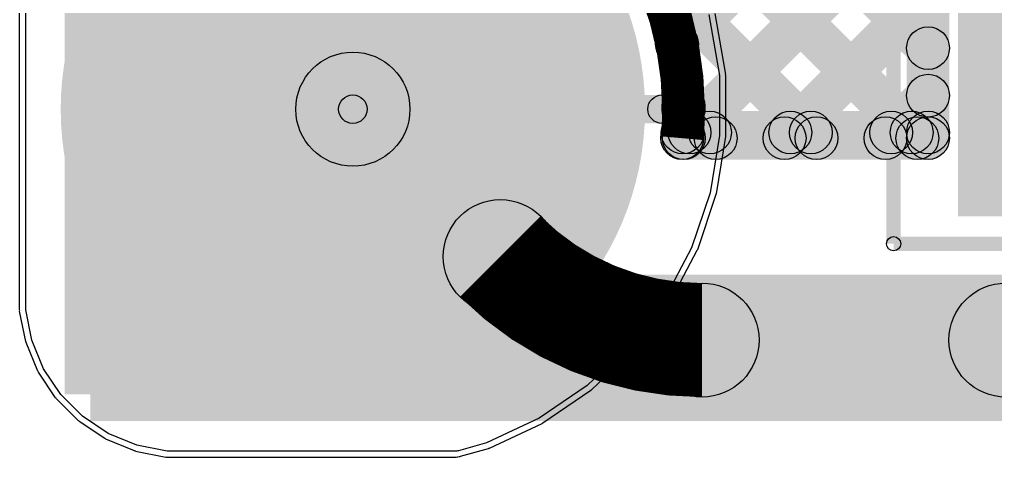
# Model space of a CAD drawing. Header units: millimetres. Extents: x 0 to 210, y 0 to 213.
# Drawn here: x -0.1169 to 0.2253, y -0.1222 to 0.0315 of the extents above; entities that cross this region are included whole.
import ezdxf

# ---------------------------------------------------------------- set-up
doc = ezdxf.new("R2010")
doc.units = ezdxf.units.MM
doc.header["$MEASUREMENT"] = 0
for name, color, linetype in [('BottomLayer', 5, 'Continuous'), ('BottomSolder', 6, 'Continuous'), ('PadHoleLayer', 156, 'Continuous'), ('TopLayer', 1, 'Continuous'), ('TopOverlay', 2, 'Continuous'), ('TopSolder', 216, 'Continuous'), ('ViaHoleLayer', 16, 'Continuous')]:
    doc.layers.add(name, color=color, linetype=linetype)

# ---------------------------------------------------------------- blocks, each defined once
blk = doc.blocks.new('HDR_F_1X3_18')
at = {"layer": 'BottomLayer'}
blk.add_hatch(color=5, dxfattribs=at).paths.add_polyline_path([(-0.03543, 0.03543), (0.03543, 0.03543), (0.03543, -0.03543), (-0.03543, -0.03543)])
at = {"layer": 'BottomSolder'}
blk.add_hatch(color=6, dxfattribs=at).paths.add_polyline_path([(-0.03943, 0.03943), (0.03943, 0.03943), (0.03943, -0.03943), (-0.03943, -0.03943)])
at = {"layer": 'TopLayer'}
blk.add_hatch(color=1, dxfattribs=at).paths.add_polyline_path([(-0.03543, 0.03543), (0.03543, 0.03543), (0.03543, -0.03543), (-0.03543, -0.03543)])
at = {"layer": 'TopOverlay'}
for points in [[(-0.0595, -0.049), (-0.0645, -0.049), (-0.0645, 0.048), (-0.0595, 0.048)], [(-0.062, -0.0515), (-0.062, -0.0465), (0.258, -0.0465), (0.258, -0.0515)]]:
    blk.add_hatch(color=2, dxfattribs=at).paths.add_polyline_path(points)
h = blk.add_hatch(color=2, dxfattribs=at)
edge = h.paths.add_edge_path()
edge.add_arc((-0.062, -0.049), 0.0025, 0, 360)
h = blk.add_hatch(color=2, dxfattribs=at)
edge = h.paths.add_edge_path()
edge.add_arc((-0.062, -0.049), 0.0025, 0, 360)
at = {"layer": 'TopSolder'}
blk.add_hatch(color=216, dxfattribs=at).paths.add_polyline_path([(-0.03943, 0.03943), (0.03943, 0.03943), (0.03943, -0.03943), (-0.03943, -0.03943)])
at = {"layer": 'TopOverlay'}
blk.add_circle((-0.062, -0.049), 0.0025, dxfattribs=at)
blk.add_circle((-0.062, -0.049), 0.0025, dxfattribs=at)

msp = doc.modelspace()

# ---------------------------------------------------------------- hatches: boundary and pattern name
at = {"layer": 'BottomLayer'}
for points in [[(-0.101, -0.1), (-0.063, -0.1), (-0.063, 3.285), (-0.101, 3.285)], [(0.11896, 0.01751), (0.10836, 0.02811), (0.29458, 0.21434), (0.30519, 0.20373)], [(0.12333, -0.01348), (0.11272, -0.00288), (0.32993, 0.21434), (0.34054, 0.20373)], [(-0.00217, 0.1793), (0.00844, 0.1899), (0.20122, -0.00288), (0.19061, -0.01348)], [(0.03319, 0.1793), (0.0438, 0.1899), (0.20696, 0.02674), (0.19636, 0.01613)], [(0.005, 0), (-0.005, 0), (-0.005, 0.10843), (0.005, 0.10843)], [(0.20916, -0.00818), (0.19416, -0.00818), (0.19416, 0.05174), (0.20916, 0.05174)], [(0.10112, 0.04065), (0.11173, 0.05126), (0.16587, -0.00288), (0.15526, -0.01348)], [(0.15868, -0.01348), (0.14807, -0.00288), (0.19636, 0.0454), (0.20696, 0.0348)], [(-0.01414, -0.01414), (0.01414, 0.01414), (0.06585, -0.03757), (0.03757, -0.06585)], [(0.19404, -0.01348), (0.18343, -0.00288), (0.19636, 0.01005), (0.20696, -0.00056)], [(0, -0.005), (0, 0.005), (0.10843, 0.005), (0.10843, -0.005)], [(0.11062, -0.0042), (0.12122, 0.00641), (0.13051, -0.00288), (0.1199, -0.01348)], [(0.11564, -0.01568), (0.11564, -0.00068), (0.20166, -0.00068), (0.20166, -0.01568)], [(-0.092, -0.10939), (0.601, -0.10939), (0.601, -0.058), (-0.092, -0.058)], [(0.12242, -0.101), (0.12242, -0.061), (0.229, -0.061), (0.229, -0.101)]]:
    msp.add_hatch(color=5, dxfattribs=at).paths.add_polyline_path(points)
h = msp.add_hatch(color=5, dxfattribs=at)
edge = h.paths.add_edge_path()
edge.add_arc((0, 0), 0.09843, 0, 360)
h = msp.add_hatch(color=5, dxfattribs=at)
edge = h.paths.add_edge_path()
edge.add_arc((0.11366, 0.02281), 0.0075, 0, 360)
h = msp.add_hatch(color=5, dxfattribs=at)
edge = h.paths.add_edge_path()
edge.add_arc((0.20166, 0.02143), 0.0075, 0, 360)
h = msp.add_hatch(color=5, dxfattribs=at)
edge = h.paths.add_edge_path()
edge.add_arc((0, 0), 0.02, 0, 360)
h = msp.add_hatch(color=5, dxfattribs=at)
edge = h.paths.add_edge_path()
edge.add_arc((-0.08, 0.00251), 0.01181, 0, 360)
h = msp.add_hatch(color=5, dxfattribs=at)
edge = h.paths.add_edge_path()
edge.add_arc((0.20166, 0.00475), 0.0075, 0, 360)
h = msp.add_hatch(color=5, dxfattribs=at)
edge = h.paths.add_edge_path()
edge.add_arc((0.08, -0.00251), 0.01181, 0, 360)
h = msp.add_hatch(color=5, dxfattribs=at)
edge = h.paths.add_edge_path()
edge.add_arc((0.11592, 0.00111), 0.0075, 0, 360)
h = msp.add_hatch(color=5, dxfattribs=at)
edge = h.paths.add_edge_path()
edge.add_arc((0.11593, 0), 0.0075, 0, 360)
h = msp.add_hatch(color=5, dxfattribs=at)
edge = h.paths.add_edge_path()
edge.add_arc((0.11593, 0), 0.0075, 0, 360)
h = msp.add_hatch(color=5, dxfattribs=at)
edge = h.paths.add_edge_path()
edge.add_arc((0, 0), 0.005, 0, 360)
h = msp.add_hatch(color=5, dxfattribs=at)
edge = h.paths.add_edge_path()
edge.add_arc((0, 0), 0.005, 0, 360)
h = msp.add_hatch(color=5, dxfattribs=at)
edge = h.paths.add_edge_path()
edge.add_arc((0.10843, 0), 0.005, 0, 360)
h = msp.add_hatch(color=5, dxfattribs=at)
edge = h.paths.add_edge_path()
edge.add_arc((0.11564, -0.00818), 0.0075, 0, 360)
h = msp.add_hatch(color=5, dxfattribs=at)
edge = h.paths.add_edge_path()
edge.add_arc((0.11564, -0.00818), 0.0075, 0, 360)
h = msp.add_hatch(color=5, dxfattribs=at)
edge = h.paths.add_edge_path()
edge.add_arc((0.11802, -0.00818), 0.0075, 0, 360)
h = msp.add_hatch(color=5, dxfattribs=at)
edge = h.paths.add_edge_path()
edge.add_arc((0.12521, -0.00818), 0.0075, 0, 360)
h = msp.add_hatch(color=5, dxfattribs=at)
edge = h.paths.add_edge_path()
edge.add_arc((0.15338, -0.00818), 0.0075, 0, 360)
h = msp.add_hatch(color=5, dxfattribs=at)
edge = h.paths.add_edge_path()
edge.add_arc((0.16056, -0.00818), 0.0075, 0, 360)
h = msp.add_hatch(color=5, dxfattribs=at)
edge = h.paths.add_edge_path()
edge.add_arc((0.18873, -0.00818), 0.0075, 0, 360)
h = msp.add_hatch(color=5, dxfattribs=at)
edge = h.paths.add_edge_path()
edge.add_arc((0.19592, -0.00818), 0.0075, 0, 360)
h = msp.add_hatch(color=5, dxfattribs=at)
edge = h.paths.add_edge_path()
edge.add_arc((0.20166, -0.00818), 0.0075, 0, 360)
h = msp.add_hatch(color=5, dxfattribs=at)
edge = h.paths.add_edge_path()
edge.add_arc((0.20166, -0.00818), 0.0075, 0, 360)
h = msp.add_hatch(color=5, dxfattribs=at)
edge = h.paths.add_edge_path()
edge.add_arc((0.05171, -0.05171), 0.02, 0, 360)
h = msp.add_hatch(color=5, dxfattribs=at)
edge = h.paths.add_edge_path()
edge.add_arc((0.05171, -0.05171), 0.02, 0, 360)
h = msp.add_hatch(color=5, dxfattribs=at)
edge = h.paths.add_edge_path()
edge.add_arc((-0.05834, -0.0548), 0.01181, 0, 360)
h = msp.add_hatch(color=5, dxfattribs=at)
edge = h.paths.add_edge_path()
edge.add_arc((0.0548, -0.05834), 0.01181, 0, 360)
h = msp.add_hatch(color=5, dxfattribs=at)
edge = h.paths.add_edge_path()
edge.add_arc((0.12242, -0.081), 0.02, 0, 360)
h = msp.add_hatch(color=5, dxfattribs=at)
edge = h.paths.add_edge_path()
edge.add_arc((0.12242, -0.081), 0.02, 0, 360)
h = msp.add_hatch(color=5, dxfattribs=at)
edge = h.paths.add_edge_path()
edge.add_arc((0.229, -0.081), 0.02, 0, 360)
h = msp.add_hatch(color=5, dxfattribs=at)
edge = h.paths.add_edge_path()
edge.add_arc((-0.00251, -0.08), 0.01181, 0, 360)
at = {"layer": 'BottomSolder'}
h = msp.add_hatch(color=6, dxfattribs=at)
edge = h.paths.add_edge_path()
edge.add_arc((0, 0), 0.10243, 0, 360)
at = {"layer": 'PadHoleLayer'}
h = msp.add_hatch(color=156, dxfattribs=at)
edge = h.paths.add_edge_path()
edge.add_arc((0, 0), 0.06102, 0, 360)
at = {"layer": 'TopLayer'}
for points in [[(-0.00217, 0.1793), (0.00844, 0.1899), (0.20322, -0.00488), (0.19261, -0.01548)], [(0.03319, 0.1793), (0.0438, 0.1899), (0.20696, 0.02674), (0.19636, 0.01613)], [(0.11896, 0.01751), (0.10836, 0.02811), (0.21179, 0.13155), (0.2224, 0.12094)], [(0.005, 0), (-0.005, 0), (-0.005, 0.10843), (0.005, 0.10843)], [(0.12133, -0.01548), (0.11072, -0.00488), (0.21179, 0.09619), (0.2224, 0.08559)], [(0.20916, -0.01018), (0.19416, -0.01018), (0.19416, 0.05174), (0.20916, 0.05174)], [(0.10112, 0.04065), (0.11173, 0.05126), (0.16787, -0.00488), (0.15726, -0.01548)], [(0.15668, -0.01548), (0.14607, -0.00488), (0.19636, 0.0454), (0.20696, 0.0348)], [(0.19204, -0.01548), (0.18143, -0.00488), (0.19636, 0.01005), (0.20696, -0.00056)], [(0, -0.005), (0, 0.005), (0.10843, 0.005), (0.10843, -0.005)], [(0.11062, -0.0042), (0.12122, 0.00641), (0.13251, -0.00488), (0.1219, -0.01548)], [(0.11548, -0.01768), (0.11548, -0.00268), (0.20166, -0.00268), (0.20166, -0.01768)]]:
    msp.add_hatch(color=1, dxfattribs=at).paths.add_polyline_path(points)
h = msp.add_hatch(color=1, dxfattribs=at)
edge = h.paths.add_edge_path()
edge.add_arc((0, 0), 0.09843, 0, 360)
h = msp.add_hatch(color=1, dxfattribs=at)
edge = h.paths.add_edge_path()
edge.add_arc((0.11366, 0.02281), 0.0075, 0, 360)
h = msp.add_hatch(color=1, dxfattribs=at)
edge = h.paths.add_edge_path()
edge.add_arc((0.20166, 0.02143), 0.0075, 0, 360)
h = msp.add_hatch(color=1, dxfattribs=at)
edge = h.paths.add_edge_path()
edge.add_arc((-0.08, 0.00251), 0.01181, 0, 360)
h = msp.add_hatch(color=1, dxfattribs=at)
edge = h.paths.add_edge_path()
edge.add_arc((0.20166, 0.00475), 0.0075, 0, 360)
h = msp.add_hatch(color=1, dxfattribs=at)
edge = h.paths.add_edge_path()
edge.add_arc((0.08, -0.00251), 0.01181, 0, 360)
h = msp.add_hatch(color=1, dxfattribs=at)
edge = h.paths.add_edge_path()
edge.add_arc((0.11592, 0.00111), 0.0075, 0, 360)
h = msp.add_hatch(color=1, dxfattribs=at)
edge = h.paths.add_edge_path()
edge.add_arc((0.11593, 0), 0.0075, 0, 360)
h = msp.add_hatch(color=1, dxfattribs=at)
edge = h.paths.add_edge_path()
edge.add_arc((0.11593, 0), 0.0075, 0, 360)
h = msp.add_hatch(color=1, dxfattribs=at)
edge = h.paths.add_edge_path()
edge.add_arc((0, 0), 0.005, 0, 360)
h = msp.add_hatch(color=1, dxfattribs=at)
edge = h.paths.add_edge_path()
edge.add_arc((0, 0), 0.005, 0, 360)
h = msp.add_hatch(color=1, dxfattribs=at)
edge = h.paths.add_edge_path()
edge.add_arc((0.10843, 0), 0.005, 0, 360)
h = msp.add_hatch(color=1, dxfattribs=at)
edge = h.paths.add_edge_path()
edge.add_arc((0.11548, -0.01018), 0.0075, 0, 360)
h = msp.add_hatch(color=1, dxfattribs=at)
edge = h.paths.add_edge_path()
edge.add_arc((0.11548, -0.01018), 0.0075, 0, 360)
h = msp.add_hatch(color=1, dxfattribs=at)
edge = h.paths.add_edge_path()
edge.add_arc((0.11602, -0.01018), 0.0075, 0, 360)
h = msp.add_hatch(color=1, dxfattribs=at)
edge = h.paths.add_edge_path()
edge.add_arc((0.12721, -0.01018), 0.0075, 0, 360)
h = msp.add_hatch(color=1, dxfattribs=at)
edge = h.paths.add_edge_path()
edge.add_arc((0.15138, -0.01018), 0.0075, 0, 360)
h = msp.add_hatch(color=1, dxfattribs=at)
edge = h.paths.add_edge_path()
edge.add_arc((0.16256, -0.01018), 0.0075, 0, 360)
h = msp.add_hatch(color=1, dxfattribs=at)
edge = h.paths.add_edge_path()
edge.add_arc((0.18673, -0.01018), 0.0075, 0, 360)
h = msp.add_hatch(color=1, dxfattribs=at)
edge = h.paths.add_edge_path()
edge.add_arc((0.19792, -0.01018), 0.0075, 0, 360)
h = msp.add_hatch(color=1, dxfattribs=at)
edge = h.paths.add_edge_path()
edge.add_arc((0.20166, -0.01018), 0.0075, 0, 360)
h = msp.add_hatch(color=1, dxfattribs=at)
edge = h.paths.add_edge_path()
edge.add_arc((0.20166, -0.01018), 0.0075, 0, 360)
h = msp.add_hatch(color=1, dxfattribs=at)
edge = h.paths.add_edge_path()
edge.add_arc((-0.05834, -0.0548), 0.01181, 0, 360)
h = msp.add_hatch(color=1, dxfattribs=at)
edge = h.paths.add_edge_path()
edge.add_arc((0.0548, -0.05834), 0.01181, 0, 360)
h = msp.add_hatch(color=1, dxfattribs=at)
edge = h.paths.add_edge_path()
edge.add_arc((-0.00251, -0.08), 0.01181, 0, 360)
at = {"layer": 'TopSolder'}
h = msp.add_hatch(color=216, dxfattribs=at)
edge = h.paths.add_edge_path()
edge.add_arc((0, 0), 0.10243, 0, 360)
at = {"layer": 'ViaHoleLayer'}
h = msp.add_hatch(color=16, dxfattribs=at)
edge = h.paths.add_edge_path()
edge.add_arc((-0.08, 0.00251), 0.00591, 0, 360)
h = msp.add_hatch(color=16, dxfattribs=at)
edge = h.paths.add_edge_path()
edge.add_arc((0.08, -0.00251), 0.00591, 0, 360)
h = msp.add_hatch(color=16, dxfattribs=at)
edge = h.paths.add_edge_path()
edge.add_arc((-0.05834, -0.0548), 0.00591, 0, 360)
h = msp.add_hatch(color=16, dxfattribs=at)
edge = h.paths.add_edge_path()
edge.add_arc((0.0548, -0.05834), 0.00591, 0, 360)
h = msp.add_hatch(color=16, dxfattribs=at)
edge = h.paths.add_edge_path()
edge.add_arc((-0.00251, -0.08), 0.00591, 0, 360)

# ---------------------------------------------------------------- linework, layer by layer
at = {"layer": 'BottomLayer'}
for points, const_width in [([(-0.013, 0.11519, -0.447525), (0.11593, 0)], 0.015), ([(0.11593, 0, -0.017658), (0.11564, -0.00818)], 0.015), ([(0.12242, -0.081, -0.198912), (0.05171, -0.05171)], 0.04)]:
    msp.add_lwpolyline(points, format="xyb", dxfattribs=dict(at, const_width=const_width))
for centre, radius in [((0.11366, 0.02281), 0.0075), ((0.20166, 0.02143), 0.0075), ((0, 0), 0.02), ((0.20166, 0.00475), 0.0075), ((0.11592, 0.00111), 0.0075), ((0.11593, 0), 0.0075), ((0.11593, 0), 0.0075), ((0, 0), 0.005), ((0, 0), 0.005), ((0.10843, 0), 0.005), ((0.11564, -0.00818), 0.0075), ((0.11564, -0.00818), 0.0075), ((0.11802, -0.00818), 0.0075), ((0.12521, -0.00818), 0.0075), ((0.15338, -0.00818), 0.0075), ((0.16056, -0.00818), 0.0075), ((0.18873, -0.00818), 0.0075), ((0.19592, -0.00818), 0.0075), ((0.20166, -0.00818), 0.0075), ((0.20166, -0.00818), 0.0075), ((0.05171, -0.05171), 0.02), ((0.05171, -0.05171), 0.02), ((0.12242, -0.081), 0.02), ((0.12242, -0.081), 0.02), ((0.229, -0.081), 0.02)]:
    msp.add_circle(centre, radius, dxfattribs=at)
at = {"layer": 'TopLayer'}
for p, q in [((-0.1147, -0.065), (-0.1147, 0.04464)), ((0.12478, 0.0332), (0.1285, 0.01184)), ((0.1285, 0.01184), (0.1285, 0.001)), ((0.1285, 0.001), (0.1285, -0.00919)), ((0.1285, -0.00919), (0.12522, -0.02929)), ((0.12522, -0.02929), (0.11873, -0.04861)), ((0.11873, -0.04861), (0.10921, -0.06662)), ((-0.1147, -0.065), (-0.1147, -0.065)), ((-0.1147, -0.07042), (-0.1147, -0.065)), ((0.10921, -0.06662), (0.09692, -0.08287)), ((-0.11259, -0.08105), (-0.1147, -0.07042)), ((-0.10844, -0.09106), (-0.11259, -0.08105)), ((0.09692, -0.08287), (0.08216, -0.09692)), ((-0.10242, -0.10007), (-0.10844, -0.09106)), ((0.08216, -0.09692), (0.06533, -0.1084)), ((-0.09476, -0.10773), (-0.10242, -0.10007)), ((-0.08575, -0.11375), (-0.09476, -0.10773)), ((0.06533, -0.1084), (0.04687, -0.11702)), ((-0.07574, -0.1179), (-0.08575, -0.11375)), ((-0.06511, -0.12001), (-0.07574, -0.1179)), ((0.04687, -0.11702), (0.03707, -0.11979)), ((-0.05969, -0.12001), (-0.06511, -0.12001)), ((0.03467, -0.12001), (-0.05969, -0.12001)), ((0.03476, -0.12001), (0.03467, -0.12001)), ((0.03467, -0.12001), (0.03467, -0.12001)), ((0.03493, -0.12001), (0.03476, -0.12001)), ((0.03511, -0.12), (0.03493, -0.12001)), ((0.03528, -0.11998), (0.03511, -0.12)), ((0.03537, -0.11997), (0.03528, -0.11998)), ((0.03558, -0.11998), (0.03537, -0.11997)), ((0.03537, -0.11997), (0.03537, -0.11997)), ((0.03601, -0.11997), (0.03558, -0.11998)), ((0.03644, -0.11993), (0.03601, -0.11997)), ((0.03686, -0.11985), (0.03644, -0.11993)), ((0.03707, -0.11979), (0.03686, -0.11985))]:
    msp.add_line(p, q, dxfattribs=at)
at = {"layer": 'TopLayer', "const_width": 0.015}
for points in [[(-0.014, 0.11508, -0.450134), (0.11593, 0)], [(0.11593, 0, -0.021987), (0.11548, -0.01018)]]:
    msp.add_lwpolyline(points, format="xyb", dxfattribs=at)
at = {"layer": 'TopLayer'}
for centre, radius in [((0.11366, 0.02281), 0.0075), ((0.20166, 0.02143), 0.0075), ((0.20166, 0.00475), 0.0075), ((0.11592, 0.00111), 0.0075), ((0.11593, 0), 0.0075), ((0.11593, 0), 0.0075), ((0, 0), 0.005), ((0, 0), 0.005), ((0.10843, 0), 0.005), ((0.11548, -0.01018), 0.0075), ((0.11548, -0.01018), 0.0075), ((0.11602, -0.01018), 0.0075), ((0.12721, -0.01018), 0.0075), ((0.15138, -0.01018), 0.0075), ((0.16256, -0.01018), 0.0075), ((0.18673, -0.01018), 0.0075), ((0.19792, -0.01018), 0.0075), ((0.20166, -0.01018), 0.0075), ((0.20166, -0.01018), 0.0075)]:
    msp.add_circle(centre, radius, dxfattribs=at)
at = {"layer": 'TopSolder'}
for p, q in [((-0.11687, -0.065), (-0.11687, 0.04464)), ((0.12692, 0.03357), (0.13063, 0.01221)), ((0.13063, 0.01221), (0.13059, 0.01202)), ((0.13059, 0.01202), (0.13067, 0.01184)), ((0.13067, 0.01184), (0.13067, 0.001)), ((0.13067, 0.001), (0.13067, -0.00919)), ((0.13064, -0.00954), (0.12735, -0.02964)), ((0.13067, -0.00919), (0.1306, -0.00936)), ((0.1306, -0.00936), (0.13064, -0.00954)), ((0.12727, -0.02998), (0.12078, -0.0493)), ((0.12735, -0.02964), (0.12726, -0.0298)), ((0.12726, -0.0298), (0.12727, -0.02998)), ((0.12064, -0.04962), (0.11113, -0.06763)), ((0.12066, -0.04944), (0.12064, -0.04962)), ((0.12078, -0.0493), (0.12066, -0.04944)), ((-0.11687, -0.07042), (-0.11687, -0.065)), ((0.11094, -0.06793), (0.09864, -0.08418)), ((0.11099, -0.06775), (0.11094, -0.06793)), ((0.11113, -0.06763), (0.11099, -0.06775)), ((-0.11678, -0.07062), (-0.11687, -0.07042)), ((-0.11683, -0.07084), (-0.11678, -0.07062)), ((-0.11471, -0.08147), (-0.11683, -0.07084)), ((-0.11459, -0.08165), (-0.11471, -0.08147)), ((-0.11459, -0.08188), (-0.11459, -0.08165)), ((-0.11044, -0.09189), (-0.11459, -0.08188)), ((0.09841, -0.08444), (0.08365, -0.09849)), ((0.09848, -0.08427), (0.09841, -0.08444)), ((0.09864, -0.08418), (0.09848, -0.08427)), ((-0.11029, -0.09204), (-0.11044, -0.09189)), ((-0.11024, -0.09226), (-0.11029, -0.09204)), ((-0.10422, -0.10127), (-0.11024, -0.09226)), ((0.08338, -0.09871), (0.06655, -0.11019)), ((0.08348, -0.09855), (0.08338, -0.09871)), ((0.08365, -0.09849), (0.08348, -0.09855)), ((-0.10404, -0.1014), (-0.10422, -0.10127)), ((-0.10395, -0.1016), (-0.10404, -0.1014)), ((-0.09629, -0.10926), (-0.10395, -0.1016)), ((-0.09609, -0.10935), (-0.09629, -0.10926)), ((-0.09596, -0.10953), (-0.09609, -0.10935)), ((-0.08695, -0.11555), (-0.09596, -0.10953)), ((0.06625, -0.11036), (0.04779, -0.11899)), ((0.06637, -0.11023), (0.06625, -0.11036)), ((0.06655, -0.11019), (0.06637, -0.11023)), ((-0.08673, -0.1156), (-0.08695, -0.11555)), ((-0.08658, -0.11575), (-0.08673, -0.1156)), ((-0.07657, -0.1199), (-0.08658, -0.11575)), ((0.04746, -0.11911), (0.03766, -0.12187)), ((0.04761, -0.11899), (0.04746, -0.11911)), ((0.04779, -0.11899), (0.04761, -0.11899)), ((-0.07634, -0.1199), (-0.07657, -0.1199)), ((-0.07616, -0.12002), (-0.07634, -0.1199)), ((-0.06553, -0.12214), (-0.07616, -0.12002)), ((-0.06531, -0.12209), (-0.06553, -0.12214)), ((-0.06511, -0.12218), (-0.06531, -0.12209)), ((0.03476, -0.12218), (-0.06511, -0.12218)), ((0.03479, -0.12216), (0.03476, -0.12218)), ((0.03483, -0.12218), (0.03479, -0.12216)), ((0.03501, -0.12217), (0.03483, -0.12218)), ((0.03505, -0.12216), (0.03501, -0.12217)), ((0.03508, -0.12217), (0.03505, -0.12216)), ((0.03526, -0.12216), (0.03508, -0.12217)), ((0.0353, -0.12214), (0.03526, -0.12216)), ((0.03533, -0.12215), (0.0353, -0.12214)), ((0.03543, -0.12214), (0.03533, -0.12215)), ((0.03544, -0.12214), (0.03543, -0.12214)), ((0.03545, -0.12214), (0.03544, -0.12214)), ((0.03551, -0.12213), (0.03545, -0.12214)), ((0.03554, -0.12211), (0.03551, -0.12213)), ((0.03562, -0.12214), (0.03554, -0.12211)), ((0.03605, -0.12214), (0.03562, -0.12214)), ((0.03614, -0.1221), (0.03605, -0.12214)), ((0.03624, -0.12213), (0.03614, -0.1221)), ((0.03666, -0.12208), (0.03624, -0.12213)), ((0.03675, -0.12203), (0.03666, -0.12208)), ((0.03685, -0.12205), (0.03675, -0.12203)), ((0.03727, -0.12197), (0.03685, -0.12205)), ((0.03735, -0.12192), (0.03727, -0.12197)), ((0.03745, -0.12193), (0.03735, -0.12192)), ((0.03766, -0.12187), (0.03745, -0.12193)), ((0.03766, -0.12187), (0.03766, -0.12187))]:
    msp.add_line(p, q, dxfattribs=at)

# ---------------------------------------------------------------- block references
at = {"rotation": 360}
msp.add_blockref('HDR_F_1X3_18', (0.25159, 0.0018), dxfattribs=at)

doc.saveas('drawing.dxf')
